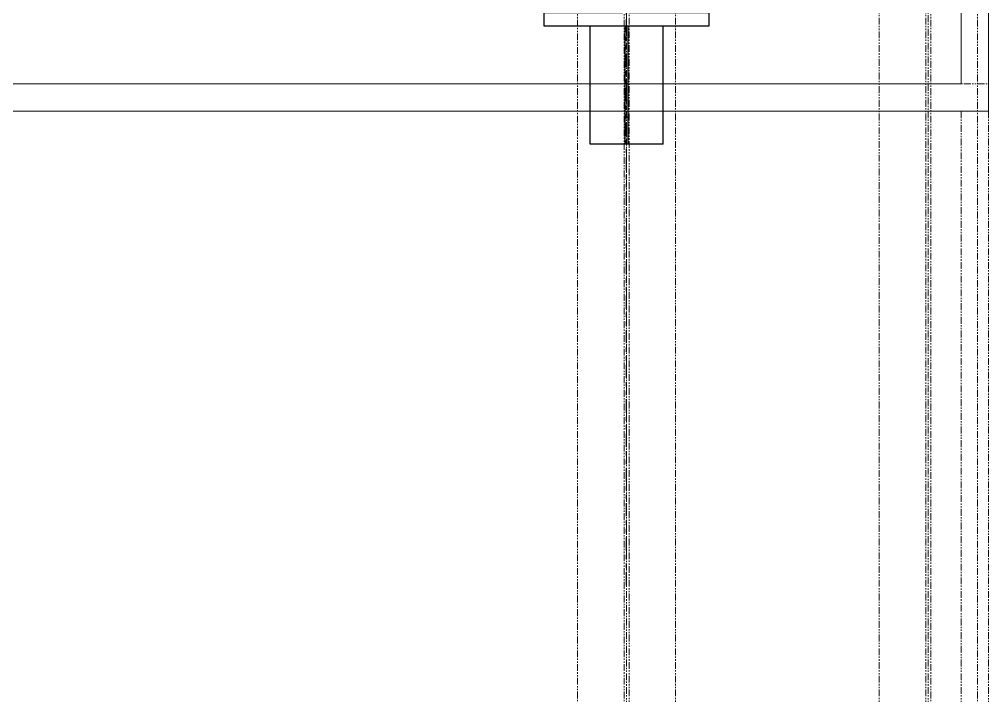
# Model space of a CAD drawing. Header units: inches. Extents: x 209270 to 234360, y -180214 to -150194.
# Drawn here: x 227405 to 229172, y -166879 to -165646 of the extents above; entities that cross this region are included whole.
import ezdxf

# ---------------------------------------------------------------- set-up
doc = ezdxf.new("R2010")
doc.units = ezdxf.units.IN
doc.header["$LTSCALE"] = 10
doc.header["$MEASUREMENT"] = 0
for name, pattern in [('CENTER', [2, 1.25, -0.25, 0.25, -0.25]), ('DXK_LINE_DOT2', [3.9198, 1.9599, -1.9599]), ('DXK_LINE_DOT5', [7.8785, 2.979, -0.9799, 0.9799, -0.9799, 0.9799, -0.9799]), ('PHANTOM', [2.5, 1.25, -0.25, 0.25, -0.25, 0.25, -0.25])]:
    doc.linetypes.add(name, pattern=pattern)
doc.layers.get('0').update_dxf_attribs({"color": 1})
for name, color, linetype in [('_BLUE_0', 5, 'Continuous'), ('_BLUE_1', 5, 'Continuous'), ('_BLUE_2', 5, 'Continuous'), ('_BLUE_4', 5, 'Continuous')]:
    doc.layers.add(name, color=color, linetype=linetype)
for name, color, linetype, lineweight in [('DIM', 1, 'Continuous', 13), ('PHANTOM', 1, 'PHANTOM', 0), ('Sheeting', 1, 'Continuous', 0)]:
    doc.layers.add(name, color=color, linetype=linetype, lineweight=lineweight)

# ---------------------------------------------------------------- blocks, each defined once
blk = doc.blocks.new('A$C1b4ed5d7')
at = {"layer": 'PHANTOM'}
for p, q in [((11500, 11000, 0), (11500, 0, 0)), ((12050, 11000, -0.8), (12050, 4.4, -0.8))]:
    blk.add_line(p, q, dxfattribs=at)
for points, elevation in [([(11589.4, 10995.6), (11589.4, 4.4), (11410.6, 4.4), (11410.6, 10995.6)], 0), ([(11504.4, 10995.6), (11504.4, 4.4), (11495.6, 4.4), (11495.6, 10995.6)], 0), ([(-660, 10500), (12160, 10500), (12160, -550), (-660, -550)], -0.8), ([(-610, 10450), (12110, 10450), (12110, -500), (-610, -500)], -0.8)]:
    blk.add_lwpolyline(points, close=True, dxfattribs=dict(at, elevation=elevation))
at = {"layer": 'PHANTOM', "elevation": -0.8}
for points in [[(12139.4, 4.4), (12139.4, 10995.6), (11960.6, 10995.6), (11960.6, 4.4)], [(12054.4, 4.4), (12054.4, 10995.6), (12045.6, 10995.6), (12045.6, 4.4)]]:
    blk.add_lwpolyline(points, dxfattribs=at)
blk = doc.blocks.new('MECH_DRAWING')
at = {"layer": 'Sheeting'}
for points in [[(216351.9, -154713.7), (229171.9, -154713.7), (229171.9, -165813.7), (216351.9, -165813.7)], [(216401.9, -154763.7), (229121.9, -154763.7), (229121.9, -165763.7), (216401.9, -165763.7)]]:
    blk.add_lwpolyline(points, close=True, dxfattribs=at)
at = {"layer": 'DIM'}
blk.add_blockref('A$C1b4ed5d7', (217011.9, -176263.7, 0.8), dxfattribs=at)
blk = doc.blocks.new('GridLine-116860372-154899 - 114867')
at = {"layer": '_BLUE_2', "linetype": 'DXK_LINE_DOT5'}
blk.add_line((23950.6, 10927.9), (23950.6, 14695.8), dxfattribs=at)
blk = doc.blocks.new('Part-116860372-114919 - 114867')
at = {"layer": '_BLUE_4', "linetype": 'Continuous'}
blk.add_hatch(color=256, dxfattribs=at).paths.add_polyline_path([(23950.6, 12565.8, -1), (23950.6, 12575.8, -1)])
at = {"layer": '_BLUE_2', "linetype": 'Continuous'}
for p, q in [((23763.1, 12939.6), (24138.1, 12939.6)), ((23763.1, 12908.3), (23763.1, 12939.6)), ((24138.1, 12939.6), (24138.1, 12908.3)), ((23942.4, 12908.3), (23763.1, 12908.3)), ((23942.4, 12233.3), (23942.4, 12908.3)), ((24138.1, 12908.3), (23958.7, 12908.3)), ((23958.7, 12908.3), (23958.7, 12233.3)), ((23763.1, 12202.1), (23763.1, 12233.3)), ((23763.1, 12233.3), (23942.4, 12233.3)), ((23958.7, 12233.3), (24138.1, 12233.3)), ((24138.1, 12233.3), (24138.1, 12202.1)), ((24138.1, 12202.1), (23763.1, 12202.1))]:
    blk.add_line(p, q, dxfattribs=at)
at = {"layer": '_BLUE_4', "linetype": 'CENTER'}
blk.add_line((23950.6, 12570.8), (23950.6, 12570.8), dxfattribs=at)
at = {"layer": '_BLUE_4', "linetype": 'Continuous'}
blk.add_circle((23950.6, 12570.8), 5, dxfattribs=at)
blk = doc.blocks.new('Part-116860372-154321 - 114867')
at = {"layer": '_BLUE_1', "linetype": 'DXK_LINE_DOT2'}
blk.add_line((24033.8, 12202.1), (23867.3, 12202.1), dxfattribs=at)
at = {"layer": '_BLUE_2', "linetype": 'Continuous'}
for p, q in [((23867.3, 11933.3), (23867.3, 12202.1)), ((23947, 11933.3), (23947, 12202.1)), ((23954.1, 11933.3), (23954.1, 12202.1)), ((24033.8, 11933.3), (24033.8, 12202.1)), ((23947, 11995.8), (23954.1, 11995.8)), ((24033.8, 11933.3), (23867.3, 11933.3))]:
    blk.add_line(p, q, dxfattribs=at)
blk = doc.blocks.new('STR_DRAWING')
at = {"layer": '_BLUE_0', "xscale": 0.8, "yscale": 0.8, "zscale": 0.8}
for name in ['GridLine-116860372-154899 - 114867', 'Part-116860372-114919 - 114867', 'Part-116860372-154321 - 114867']:
    blk.add_blockref(name, (971.5, 4264.2), dxfattribs=at)

msp = doc.modelspace()

# ---------------------------------------------------------------- block references
msp.add_blockref('MECH_DRAWING', (0, 0))
at = {"xscale": 0.9999999999078191, "yscale": 1.0000000000951985}
msp.add_blockref('STR_DRAWING', (208379.9, -179684.5), dxfattribs=at)

doc.saveas('drawing.dxf')
